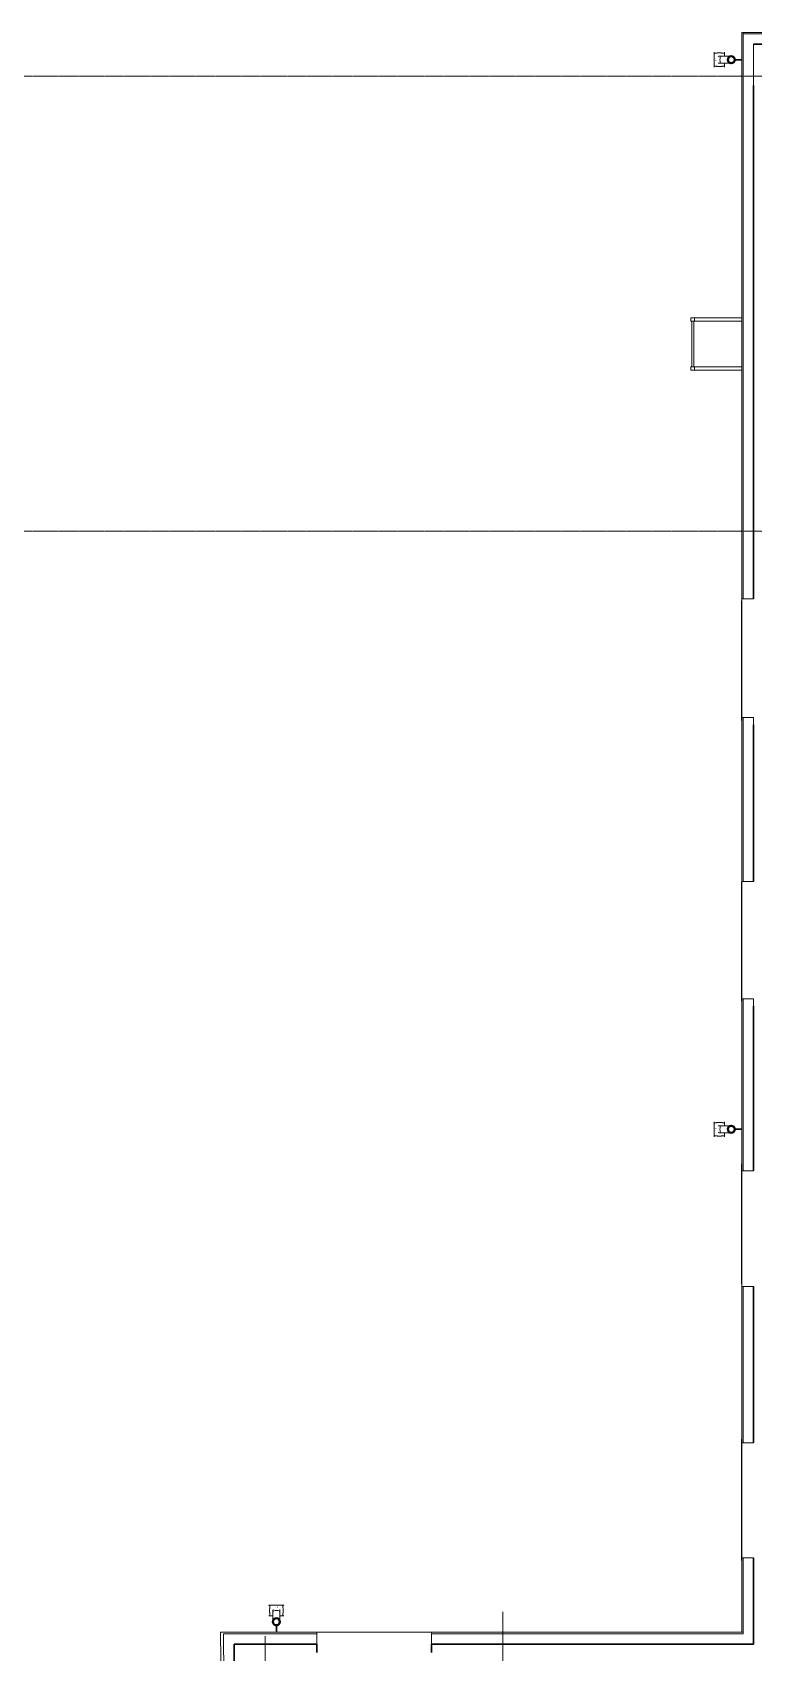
# Model space of a CAD drawing. Header units: millimetres. Extents: x -10474 to 67905, y -3824 to 44223.
# Drawn here: x 35125 to 45432, y 20531 to 43669 of the extents above; entities that cross this region are included whole.
import ezdxf

# ---------------------------------------------------------------- set-up
doc = ezdxf.new("R2010")
doc.units = ezdxf.units.MM
doc.linetypes.add('ADSK_Линия сетки', pattern=[25, 20, -2.5, 0, -2.5])
for name, color, linetype, lineweight in [('Обобщенные модели', 7, 'Continuous', 18), ('Оборудование', 7, 'Continuous', 18), ('Оси', 7, 'Continuous', 9), ('Стены наружные', 7, 'Continuous', 18), ('Стены несущие', 7, 'Continuous', 30), ('Стены отделка', 7, 'Continuous', 30), ('Стены штриховка', 7, 'Continuous', 9)]:
    doc.layers.add(name, color=color, linetype=linetype, lineweight=lineweight)

# ---------------------------------------------------------------- blocks, each defined once
blk = doc.blocks.new('Водосток - Тип 1 _карниз больше 490мм_-5181640-План потолков 2-го этажа')
at = {"layer": 'Обобщенные модели', "lineweight": 9}
h = blk.add_hatch(dxfattribs=at)
h.set_pattern_fill('FP_10', color=256, style=0, pattern_type=2)
h.set_pattern_definition([(45, (-38486.85, -20811.32), (-106.066, 106.066), [])])
h.paths.add_polyline_path([(125, 110), (147, 115), (165, 130), (174, 149), (174, 171), (164, 191), (145, 206), (125, 210), (103, 205), (86, 191), (76, 169), (76, 149), (86, 129), (103, 115), (119, 111)])
at = {"layer": 'Обобщенные модели'}
for p, q in [((19, 395), (25, 395)), ((25, 245), (19, 245)), ((75, 185), (75, 306)), ((75, 264), (75, 306)), ((175, 306), (175, 185)), ((175, 306), (175, 264)), ((225, 395), (231, 395)), ((231, 245), (225, 245)), ((75, 185), (75, 216)), ((75, 174), (75, 183)), ((75, 174), (75, 183)), ((120, 10), (120, 109)), ((130, 109), (130, 10)), ((175, 216), (175, 185)), ((175, 177), (175, 174)), ((175, 177), (175, 174))]:
    blk.add_line(p, q, dxfattribs=at)
at = {"layer": 'Обобщенные модели', "flags": 128}
for points in [[(75, 216), (75, 222), (75, 228), (75, 233), (75, 238), (75, 244), (75, 249), (75, 254), (75, 259), (75, 264), (75, 268), (75, 273), (75, 277), (75, 281), (75, 285), (75, 289), (75, 292), (75, 296), (75, 299), (75, 302), (75, 305), (75, 307), (75, 309), (75, 312), (75, 313), (75, 315), (75, 316), (75, 318), (75, 319), (75, 319), (75, 320), (75, 320), (75, 320)], [(75, 264), (75, 258), (75, 252), (75, 247), (75, 242), (75, 236), (75, 231), (75, 226), (75, 221), (75, 216), (75, 212), (75, 207), (75, 203), (75, 199), (75, 195), (75, 191), (75, 188), (75, 184), (75, 181), (75, 178), (75, 175), (75, 173)], [(175, 320), (175, 320), (175, 320), (175, 319), (175, 318), (175, 317), (175, 316), (175, 314), (175, 312), (175, 310), (175, 308), (175, 306), (175, 303), (175, 300), (175, 297), (175, 294), (175, 290), (175, 287), (175, 283), (175, 279), (175, 275), (175, 270), (175, 266), (175, 261), (175, 256), (175, 251), (175, 246), (175, 241), (175, 235), (175, 230), (175, 224), (175, 219), (175, 216)], [(175, 173), (175, 174), (175, 177), (175, 180), (175, 183), (175, 186), (175, 190), (175, 193), (175, 197), (175, 201), (175, 205), (175, 210), (175, 214), (175, 219), (175, 224), (175, 229), (175, 234), (175, 239), (175, 245), (175, 250), (175, 256), (175, 261), (175, 264)]]:
    blk.add_lwpolyline(points, dxfattribs=at)
at = {"layer": 'Обобщенные модели'}
for centre, radius, start, end in [((125, 320), 50, 174.5444, 183.3856), ((125, 320), 50, 163.3249, 166.6752), ((125, 320), 50, 103.3248, 106.6752), ((125, 320), 50, 73.3248, 76.6752), ((125, 320), 50, 13.3248, 16.6751), ((125, 320), 50, 356.7269, 5.4556), ((125, 160), 52, 90, 270), ((125, 160), 52, 270, 90)]:
    blk.add_arc(centre, radius, start, end, dxfattribs=at)
at = {"layer": 'Обобщенные модели', "lineweight": 40}
for start, end in [(90, 270), (270, 90)]:
    blk.add_arc((125, 160), 50, start, end, dxfattribs=at)
at = {"layer": 'Обобщенные модели'}
for start_param, end_param in [(4.712389, 6.283185), (4.712389, 6.283185), (3.141593, 4.712389), (3.141593, 4.712389)]:
    blk.add_ellipse((125, 306), major_axis=(-50, 0), ratio=0.309017, start_param=start_param, end_param=end_param, dxfattribs=at)
for points, knots in [([(19, 245), (21, 245), (25, 246), (29, 249), (31, 252), (32, 255), (32, 257), (32, 259), (32, 262), (32, 264), (32, 266), (32, 269), (32, 271), (31, 274), (31, 277), (31, 280), (30, 283), (30, 286), (29, 289), (29, 292), (29, 296), (28, 300), (28, 306), (27, 315), (27, 325), (28, 334), (28, 340), (29, 344), (29, 348), (29, 351), (30, 354), (30, 357), (31, 360), (31, 363), (31, 366), (32, 369), (32, 371), (32, 374), (32, 376), (32, 378), (32, 381), (32, 383), (32, 385), (31, 388), (29, 391), (25, 394), (21, 395), (19, 395)], [-1, -1, -1, -1, -0.941176, -0.882353, -0.852941, -0.823529, -0.808824, -0.794118, -0.779412, -0.764706, -0.75, -0.735294, -0.720588, -0.705882, -0.691176, -0.676471, -0.661765, -0.647059, -0.632353, -0.617647, -0.602941, -0.588235, -0.558824, -0.529412, -0.470588, -0.441176, -0.411765, -0.397059, -0.382353, -0.367647, -0.352941, -0.338235, -0.323529, -0.308824, -0.294118, -0.279412, -0.264706, -0.25, -0.235294, -0.220588, -0.205882, -0.191176, -0.176471, -0.147059, -0.117647, -0.058824, 0, 0, 0, 0]), ([(19, 395), (22, 395), (29, 395), (39, 395), (48, 395), (56, 395), (61, 395), (65, 395), (68, 395), (71, 395), (74, 395), (78, 395), (81, 395), (84, 395), (86, 395), (88, 395), (90, 395), (93, 395), (96, 395), (100, 395), (102, 395), (105, 395), (107, 395), (110, 395), (116, 395), (121, 395), (125, 395)], [-1, -1, -1, -1, -0.875, -0.75, -0.625, -0.5625, -0.5, -0.46875, -0.4375, -0.40625, -0.375, -0.34375, -0.3125, -0.28125, -0.265625, -0.25, -0.234375, -0.21875, -0.1875, -0.15625, -0.140625, -0.125, -0.109375, -0.09375, -0.0625, 0, 0, 0, 0]), ([(74, 245), (73, 245), (71, 245), (68, 245), (65, 245), (61, 245), (56, 245), (48, 245), (39, 245), (29, 245), (22, 245), (19, 245)], [-0.625, -0.625, -0.625, -0.625, -0.59375, -0.5625, -0.53125, -0.5, -0.4375, -0.375, -0.25, -0.125, 0, 0, 0, 0]), ([(125, 395), (129, 395), (134, 395), (140, 395), (143, 395), (145, 395), (148, 395), (150, 395), (154, 395), (157, 395), (160, 395), (162, 395), (164, 395), (166, 395), (169, 395), (172, 395), (176, 395), (179, 395), (182, 395), (185, 395), (189, 395), (194, 395), (202, 395), (211, 395), (221, 395), (228, 395), (231, 395)], [-1, -1, -1, -1, -0.9375, -0.90625, -0.890625, -0.875, -0.859375, -0.84375, -0.8125, -0.78125, -0.765625, -0.75, -0.734375, -0.71875, -0.6875, -0.65625, -0.625, -0.59375, -0.5625, -0.53125, -0.5, -0.4375, -0.375, -0.25, -0.125, 0, 0, 0, 0]), ([(231, 245), (228, 245), (221, 245), (211, 245), (202, 245), (194, 245), (189, 245), (185, 245), (182, 245), (179, 245), (177, 245), (176, 245)], [-1, -1, -1, -1, -0.875, -0.75, -0.625, -0.5625, -0.5, -0.46875, -0.4375, -0.40625, -0.375, -0.375, -0.375, -0.375]), ([(231, 395), (229, 395), (225, 394), (221, 391), (219, 388), (218, 385), (218, 383), (218, 381), (218, 378), (218, 376), (218, 374), (218, 371), (218, 369), (219, 366), (219, 363), (219, 360), (220, 357), (220, 354), (221, 351), (221, 348), (221, 344), (222, 340), (222, 334), (223, 325), (223, 315), (222, 306), (222, 300), (221, 296), (221, 292), (221, 289), (220, 286), (220, 283), (219, 280), (219, 277), (219, 274), (218, 271), (218, 269), (218, 266), (218, 264), (218, 262), (218, 259), (218, 257), (218, 255), (219, 252), (221, 249), (225, 246), (229, 245), (231, 245)], [-1, -1, -1, -1, -0.941176, -0.882353, -0.852941, -0.823529, -0.808824, -0.794118, -0.779412, -0.764706, -0.75, -0.735294, -0.720588, -0.705882, -0.691176, -0.676471, -0.661765, -0.647059, -0.632353, -0.617647, -0.602941, -0.588235, -0.558824, -0.529412, -0.470588, -0.441176, -0.411765, -0.397059, -0.382353, -0.367647, -0.352941, -0.338235, -0.323529, -0.308824, -0.294118, -0.279412, -0.264706, -0.25, -0.235294, -0.220588, -0.205882, -0.191176, -0.176471, -0.147059, -0.117647, -0.058824, 0, 0, 0, 0])]:
    blk.add_open_spline(points, degree=3, knots=knots, dxfattribs=at)
blk = doc.blocks.new('Водосток - Тип 1 _карниз больше 490мм_-5178064-План потолков 2-го этажа')
at = {"layer": 'Обобщенные модели'}
for p, q in [((19, 405), (25, 405)), ((25, 255), (19, 255)), ((75, 184), (75, 306)), ((75, 264), (75, 306)), ((175, 306), (175, 184)), ((175, 306), (175, 264)), ((225, 405), (231, 405)), ((231, 255), (225, 255)), ((75, 184), (75, 226)), ((120, 10), (120, 109)), ((130, 109), (130, 10)), ((175, 226), (175, 184))]:
    blk.add_line(p, q, dxfattribs=at)
at = {"layer": 'Обобщенные модели', "flags": 128}
for points in [[(75, 226), (75, 232), (75, 238), (75, 243), (75, 248), (75, 254), (75, 259), (75, 264), (75, 269), (75, 274), (75, 278), (75, 283), (75, 287), (75, 291), (75, 295), (75, 299), (75, 302), (75, 306), (75, 309), (75, 312), (75, 315), (75, 317), (75, 319), (75, 322), (75, 323), (75, 325), (75, 326), (75, 328), (75, 329), (75, 329), (75, 330), (75, 330), (75, 330)], [(75, 264), (75, 258), (75, 252), (75, 247), (75, 242), (75, 236), (75, 231), (75, 226), (75, 221), (75, 216), (75, 212), (75, 207), (75, 203), (75, 199), (75, 195), (75, 191), (75, 188), (75, 184), (75, 181), (75, 178), (75, 175), (75, 173)], [(175, 330), (175, 330), (175, 330), (175, 329), (175, 328), (175, 327), (175, 326), (175, 324), (175, 322), (175, 320), (175, 318), (175, 316), (175, 313), (175, 310), (175, 307), (175, 304), (175, 300), (175, 297), (175, 293), (175, 289), (175, 285), (175, 280), (175, 276), (175, 271), (175, 266), (175, 261), (175, 256), (175, 251), (175, 245), (175, 240), (175, 234), (175, 229), (175, 226)], [(175, 173), (175, 174), (175, 177), (175, 180), (175, 183), (175, 186), (175, 190), (175, 193), (175, 197), (175, 201), (175, 205), (175, 210), (175, 214), (175, 219), (175, 224), (175, 229), (175, 234), (175, 239), (175, 245), (175, 250), (175, 256), (175, 261), (175, 264)]]:
    blk.add_lwpolyline(points, dxfattribs=at)
at = {"layer": 'Обобщенные модели'}
for centre, radius, start, end in [((125, 330), 50, 174.5444, 183.3856), ((125, 330), 50, 163.3249, 166.4893), ((125, 330), 50, 103.3248, 106.6752), ((125, 330), 50, 73.3248, 76.6752), ((125, 330), 50, 13.3248, 16.6751), ((125, 330), 50, 356.7269, 5.4556), ((125, 160), 52, 90, 270), ((125, 160), 52, 270, 90)]:
    blk.add_arc(centre, radius, start, end, dxfattribs=at)
at = {"layer": 'Обобщенные модели', "lineweight": 40}
for start, end in [(90, 270), (270, 90)]:
    blk.add_arc((125, 160), 50, start, end, dxfattribs=at)
at = {"layer": 'Обобщенные модели'}
for start_param, end_param in [(4.712389, 6.283185), (4.712389, 6.283185), (3.141593, 4.712389), (3.141593, 4.712389)]:
    blk.add_ellipse((125, 306), major_axis=(-50, 0), ratio=0.309017, start_param=start_param, end_param=end_param, dxfattribs=at)
for points, knots in [([(19, 255), (21, 255), (25, 256), (29, 259), (31, 262), (32, 265), (32, 267), (32, 269), (32, 272), (32, 274), (32, 276), (32, 279), (32, 281), (31, 284), (31, 287), (31, 290), (30, 293), (30, 296), (29, 299), (29, 302), (29, 306), (28, 310), (28, 316), (27, 325), (27, 335), (28, 344), (28, 350), (29, 354), (29, 358), (29, 361), (30, 364), (30, 367), (31, 370), (31, 373), (31, 376), (32, 379), (32, 381), (32, 384), (32, 386), (32, 388), (32, 391), (32, 393), (32, 395), (31, 398), (29, 401), (25, 404), (21, 405), (19, 405)], [-1, -1, -1, -1, -0.941176, -0.882353, -0.852941, -0.823529, -0.808824, -0.794118, -0.779412, -0.764706, -0.75, -0.735294, -0.720588, -0.705882, -0.691176, -0.676471, -0.661765, -0.647059, -0.632353, -0.617647, -0.602941, -0.588235, -0.558824, -0.529412, -0.470588, -0.441176, -0.411765, -0.397059, -0.382353, -0.367647, -0.352941, -0.338235, -0.323529, -0.308824, -0.294118, -0.279412, -0.264706, -0.25, -0.235294, -0.220588, -0.205882, -0.191176, -0.176471, -0.147059, -0.117647, -0.058824, 0, 0, 0, 0]), ([(19, 405), (22, 405), (29, 405), (39, 405), (48, 405), (56, 405), (61, 405), (65, 405), (68, 405), (71, 405), (74, 405), (78, 405), (81, 405), (84, 405), (86, 405), (88, 405), (90, 405), (93, 405), (96, 405), (100, 405), (102, 405), (105, 405), (107, 405), (110, 405), (116, 405), (121, 405), (125, 405)], [-1, -1, -1, -1, -0.875, -0.75, -0.625, -0.5625, -0.5, -0.46875, -0.4375, -0.40625, -0.375, -0.34375, -0.3125, -0.28125, -0.265625, -0.25, -0.234375, -0.21875, -0.1875, -0.15625, -0.140625, -0.125, -0.109375, -0.09375, -0.0625, 0, 0, 0, 0]), ([(74, 255), (73, 255), (71, 255), (68, 255), (65, 255), (61, 255), (56, 255), (48, 255), (39, 255), (29, 255), (22, 255), (19, 255)], [-0.625, -0.625, -0.625, -0.625, -0.59375, -0.5625, -0.53125, -0.5, -0.4375, -0.375, -0.25, -0.125, 0, 0, 0, 0]), ([(125, 405), (129, 405), (134, 405), (140, 405), (143, 405), (145, 405), (148, 405), (150, 405), (154, 405), (157, 405), (160, 405), (162, 405), (164, 405), (166, 405), (169, 405), (172, 405), (176, 405), (179, 405), (182, 405), (185, 405), (189, 405), (194, 405), (202, 405), (211, 405), (221, 405), (228, 405), (231, 405)], [-1, -1, -1, -1, -0.9375, -0.90625, -0.890625, -0.875, -0.859375, -0.84375, -0.8125, -0.78125, -0.765625, -0.75, -0.734375, -0.71875, -0.6875, -0.65625, -0.625, -0.59375, -0.5625, -0.53125, -0.5, -0.4375, -0.375, -0.25, -0.125, 0, 0, 0, 0]), ([(231, 255), (228, 255), (221, 255), (211, 255), (202, 255), (194, 255), (189, 255), (185, 255), (182, 255), (179, 255), (177, 255), (176, 255)], [-1, -1, -1, -1, -0.875, -0.75, -0.625, -0.5625, -0.5, -0.46875, -0.4375, -0.40625, -0.375, -0.375, -0.375, -0.375]), ([(231, 405), (229, 405), (225, 404), (221, 401), (219, 398), (218, 395), (218, 393), (218, 391), (218, 388), (218, 386), (218, 384), (218, 381), (218, 379), (219, 376), (219, 373), (219, 370), (220, 367), (220, 364), (221, 361), (221, 358), (221, 354), (222, 350), (222, 344), (223, 335), (223, 325), (222, 316), (222, 310), (221, 306), (221, 302), (221, 299), (220, 296), (220, 293), (219, 290), (219, 287), (219, 284), (218, 281), (218, 279), (218, 276), (218, 274), (218, 272), (218, 269), (218, 267), (218, 265), (219, 262), (221, 259), (225, 256), (229, 255), (231, 255)], [-1, -1, -1, -1, -0.941176, -0.882353, -0.852941, -0.823529, -0.808824, -0.794118, -0.779412, -0.764706, -0.75, -0.735294, -0.720588, -0.705882, -0.691176, -0.676471, -0.661765, -0.647059, -0.632353, -0.617647, -0.602941, -0.588235, -0.558824, -0.529412, -0.470588, -0.441176, -0.411765, -0.397059, -0.382353, -0.367647, -0.352941, -0.338235, -0.323529, -0.308824, -0.294118, -0.279412, -0.264706, -0.25, -0.235294, -0.220588, -0.205882, -0.191176, -0.176471, -0.147059, -0.117647, -0.058824, 0, 0, 0, 0])]:
    blk.add_open_spline(points, degree=3, knots=knots, dxfattribs=at)
blk = doc.blocks.new('Водосток - Тип 1 _карниз больше 490мм_-5178134-План потолков 2-го этажа')
at = {"layer": 'Обобщенные модели'}
for p, q in [((19, 405), (25, 405)), ((25, 255), (19, 255)), ((75, 184), (75, 306)), ((75, 264), (75, 306)), ((175, 306), (175, 184)), ((175, 306), (175, 264)), ((225, 405), (231, 405)), ((231, 255), (225, 255)), ((75, 184), (75, 226)), ((120, 10), (120, 109)), ((130, 109), (130, 10)), ((175, 226), (175, 184))]:
    blk.add_line(p, q, dxfattribs=at)
at = {"layer": 'Обобщенные модели', "flags": 128}
for points in [[(75, 226), (75, 232), (75, 238), (75, 243), (75, 248), (75, 254), (75, 259), (75, 264), (75, 269), (75, 274), (75, 278), (75, 283), (75, 287), (75, 291), (75, 295), (75, 299), (75, 302), (75, 306), (75, 309), (75, 312), (75, 315), (75, 317), (75, 319), (75, 322), (75, 323), (75, 325), (75, 326), (75, 328), (75, 329), (75, 329), (75, 330), (75, 330), (75, 330)], [(75, 264), (75, 258), (75, 252), (75, 247), (75, 242), (75, 236), (75, 231), (75, 226), (75, 221), (75, 216), (75, 212), (75, 207), (75, 203), (75, 199), (75, 195), (75, 191), (75, 188), (75, 184), (75, 181), (75, 178), (75, 175), (75, 173)], [(175, 330), (175, 330), (175, 330), (175, 329), (175, 328), (175, 327), (175, 326), (175, 324), (175, 322), (175, 320), (175, 318), (175, 316), (175, 313), (175, 310), (175, 307), (175, 304), (175, 300), (175, 297), (175, 293), (175, 289), (175, 285), (175, 280), (175, 276), (175, 271), (175, 266), (175, 261), (175, 256), (175, 251), (175, 245), (175, 240), (175, 234), (175, 229), (175, 226)], [(175, 173), (175, 174), (175, 177), (175, 180), (175, 183), (175, 186), (175, 190), (175, 193), (175, 197), (175, 201), (175, 205), (175, 210), (175, 214), (175, 219), (175, 224), (175, 229), (175, 234), (175, 239), (175, 245), (175, 250), (175, 256), (175, 261), (175, 264)]]:
    blk.add_lwpolyline(points, dxfattribs=at)
at = {"layer": 'Обобщенные модели'}
for centre, radius, start, end in [((125, 330), 50, 174.5444, 183.3856), ((125, 330), 50, 163.3249, 166.6752), ((125, 330), 50, 103.3248, 106.6752), ((125, 330), 50, 73.3248, 76.6752), ((125, 330), 50, 13.3248, 16.6751), ((125, 330), 50, 356.7269, 5.4556), ((125, 160), 52, 90, 270), ((125, 160), 52, 270, 90)]:
    blk.add_arc(centre, radius, start, end, dxfattribs=at)
at = {"layer": 'Обобщенные модели', "lineweight": 40}
for start, end in [(90, 270), (270, 90)]:
    blk.add_arc((125, 160), 50, start, end, dxfattribs=at)
at = {"layer": 'Обобщенные модели'}
for start_param, end_param in [(4.712389, 6.283185), (4.712389, 6.283185), (3.141593, 4.712389), (3.141593, 4.712389)]:
    blk.add_ellipse((125, 306), major_axis=(-50, 0), ratio=0.309017, start_param=start_param, end_param=end_param, dxfattribs=at)
for points, knots in [([(19, 255), (21, 255), (25, 256), (29, 259), (31, 262), (32, 265), (32, 267), (32, 269), (32, 272), (32, 274), (32, 276), (32, 279), (32, 281), (31, 284), (31, 287), (31, 290), (30, 293), (30, 296), (29, 299), (29, 302), (29, 306), (28, 310), (28, 316), (27, 325), (27, 335), (28, 344), (28, 350), (29, 354), (29, 358), (29, 361), (30, 364), (30, 367), (31, 370), (31, 373), (31, 376), (32, 379), (32, 381), (32, 384), (32, 386), (32, 388), (32, 391), (32, 393), (32, 395), (31, 398), (29, 401), (25, 404), (21, 405), (19, 405)], [-1, -1, -1, -1, -0.941176, -0.882353, -0.852941, -0.823529, -0.808824, -0.794118, -0.779412, -0.764706, -0.75, -0.735294, -0.720588, -0.705882, -0.691176, -0.676471, -0.661765, -0.647059, -0.632353, -0.617647, -0.602941, -0.588235, -0.558824, -0.529412, -0.470588, -0.441176, -0.411765, -0.397059, -0.382353, -0.367647, -0.352941, -0.338235, -0.323529, -0.308824, -0.294118, -0.279412, -0.264706, -0.25, -0.235294, -0.220588, -0.205882, -0.191176, -0.176471, -0.147059, -0.117647, -0.058824, 0, 0, 0, 0]), ([(19, 405), (22, 405), (29, 405), (39, 405), (48, 405), (56, 405), (61, 405), (65, 405), (68, 405), (71, 405), (74, 405), (78, 405), (81, 405), (84, 405), (86, 405), (88, 405), (90, 405), (93, 405), (96, 405), (100, 405), (102, 405), (105, 405), (107, 405), (110, 405), (116, 405), (121, 405), (125, 405)], [-1, -1, -1, -1, -0.875, -0.75, -0.625, -0.5625, -0.5, -0.46875, -0.4375, -0.40625, -0.375, -0.34375, -0.3125, -0.28125, -0.265625, -0.25, -0.234375, -0.21875, -0.1875, -0.15625, -0.140625, -0.125, -0.109375, -0.09375, -0.0625, 0, 0, 0, 0]), ([(74, 255), (73, 255), (71, 255), (68, 255), (65, 255), (61, 255), (56, 255), (48, 255), (39, 255), (29, 255), (22, 255), (19, 255)], [-0.625, -0.625, -0.625, -0.625, -0.59375, -0.5625, -0.53125, -0.5, -0.4375, -0.375, -0.25, -0.125, 0, 0, 0, 0]), ([(125, 405), (129, 405), (134, 405), (140, 405), (143, 405), (145, 405), (148, 405), (150, 405), (154, 405), (157, 405), (160, 405), (162, 405), (164, 405), (166, 405), (169, 405), (172, 405), (176, 405), (179, 405), (182, 405), (185, 405), (189, 405), (194, 405), (202, 405), (211, 405), (221, 405), (228, 405), (231, 405)], [-1, -1, -1, -1, -0.9375, -0.90625, -0.890625, -0.875, -0.859375, -0.84375, -0.8125, -0.78125, -0.765625, -0.75, -0.734375, -0.71875, -0.6875, -0.65625, -0.625, -0.59375, -0.5625, -0.53125, -0.5, -0.4375, -0.375, -0.25, -0.125, 0, 0, 0, 0]), ([(231, 255), (228, 255), (221, 255), (211, 255), (202, 255), (194, 255), (189, 255), (185, 255), (182, 255), (179, 255), (177, 255), (176, 255)], [-1, -1, -1, -1, -0.875, -0.75, -0.625, -0.5625, -0.5, -0.46875, -0.4375, -0.40625, -0.375, -0.375, -0.375, -0.375]), ([(231, 405), (229, 405), (225, 404), (221, 401), (219, 398), (218, 395), (218, 393), (218, 391), (218, 388), (218, 386), (218, 384), (218, 381), (218, 379), (219, 376), (219, 373), (219, 370), (220, 367), (220, 364), (221, 361), (221, 358), (221, 354), (222, 350), (222, 344), (223, 335), (223, 325), (222, 316), (222, 310), (221, 306), (221, 302), (221, 299), (220, 296), (220, 293), (219, 290), (219, 287), (219, 284), (218, 281), (218, 279), (218, 276), (218, 274), (218, 272), (218, 269), (218, 267), (218, 265), (219, 262), (221, 259), (225, 256), (229, 255), (231, 255)], [-1, -1, -1, -1, -0.941176, -0.882353, -0.852941, -0.823529, -0.808824, -0.794118, -0.779412, -0.764706, -0.75, -0.735294, -0.720588, -0.705882, -0.691176, -0.676471, -0.661765, -0.647059, -0.632353, -0.617647, -0.602941, -0.588235, -0.558824, -0.529412, -0.470588, -0.441176, -0.411765, -0.397059, -0.382353, -0.367647, -0.352941, -0.338235, -0.323529, -0.308824, -0.294118, -0.279412, -0.264706, -0.25, -0.235294, -0.220588, -0.205882, -0.191176, -0.176471, -0.147059, -0.117647, -0.058824, 0, 0, 0, 0])]:
    blk.add_open_spline(points, degree=3, knots=knots, dxfattribs=at)
blk = doc.blocks.new('Труба квадратная - Опорные ноги-1728150-План потолков 2-го этажа')
at = {"layer": 'Оборудование'}
for p, q in [((0, 25), (675, 25)), ((0, -25), (675, -25))]:
    blk.add_line(p, q, dxfattribs=at)
blk = doc.blocks.new('Труба квадратная - Ступень-1728149-План потолков 2-го этажа')
at = {"layer": 'Оборудование'}
for p, q in [((25, 15), (675, 15)), ((25, -15), (675, -15))]:
    blk.add_line(p, q, dxfattribs=at)
blk = doc.blocks.new('Поручень - Поручень-1948896-План потолков 2-го этажа')
at = {"layer": 'Оборудование'}
for p, q in [((-25, 25), (-25, -25)), ((-25, 25), (25, 25)), ((25, -25), (25, 25)), ((25, -25), (-25, -25))]:
    blk.add_line(p, q, dxfattribs=at)

msp = doc.modelspace()

# ---------------------------------------------------------------- linework, layer by layer
at = {"layer": 'Оси', "linetype": 'ADSK_Линия сетки'}
for p, q in [((-9674.401, 43045), (56004.853, 43045)), ((-9674.401, 36545), (56004.853, 36545)), ((41849.565, -3024.361), (41849.565, 21114.536)), ((38449.565, -3024.361), (38449.565, 20770.35))]:
    msp.add_line(p, q, dxfattribs=at)
at = {"layer": 'Стены наружные'}
for p, q in [((45260.854, 35548.953), (45260.854, 33843.953)), ((45260.854, 35548.953), (45261.854, 35548.953)), ((45260.854, 35548.847), (45261.854, 35548.847)), ((45261.854, 35581.835), (45261.854, 33886.835)), ((45261.854, 33886.835), (45261.854, 35548.953)), ((45261.854, 33843.953), (45260.854, 33843.953)), ((45260.854, 29833.953), (45260.854, 31533.953)), ((45261.854, 31533.953), (45260.854, 31533.953)), ((45261.854, 31531.12), (45260.854, 31531.12)), ((45261.854, 31542.302), (45261.854, 29867.302)), ((45261.854, 29867.302), (45261.854, 31531.12)), ((45260.854, 29833.953), (45261.854, 29833.953)), ((45260.854, 25798.189), (45260.854, 27508.949)), ((45260.854, 27508.949), (45261.854, 27508.949)), ((45261.854, 27508.221), (45260.854, 27508.221)), ((45261.854, 27413.541), (45261.854, 25758.541)), ((45261.854, 25799.944), (45261.854, 27413.541)), ((45261.854, 25799.944), (45260.854, 25799.944)), ((45260.854, 25798.189), (45261.854, 25798.189)), ((45260.854, 23577.149), (45260.854, 21847.149)), ((45261.854, 23577.149), (45260.854, 23577.149)), ((45261.854, 23576.631), (45260.854, 23576.631)), ((45261.854, 23528.541), (45261.854, 21883.541)), ((45261.854, 21883.541), (45261.854, 23528.541)), ((45260.854, 21847.543), (45261.854, 21847.543)), ((45260.854, 21847.149), (45261.854, 21847.149)), ((40828.222, 20821.318), (39188.222, 20821.318))]:
    msp.add_line(p, q, dxfattribs=at)
at = {"layer": 'Стены несущие'}
for p, q in [((46681.357, 43498.805), (45431.854, 43498.805)), ((45431.854, 42908.805), (45431.854, 35581.835)), ((45431.854, 33779.546), (45431.854, 31542.302)), ((45431.854, 29764.544), (45431.854, 27414.541)), ((45431.854, 25758.541), (45431.854, 23529.541)), ((45431.854, 20651.318), (45431.854, 21883.541)), ((45431.854, 21883.541), (45431.854, 20651.318)), ((38079.878, 14400.614), (38006.24, 20651.318)), ((39188.222, 20651.318), (38006.24, 20651.318)), ((39188.222, 20651.318), (39188.222, 20531.318)), ((45431.854, 20651.318), (40828.222, 20651.318)), ((40828.222, 20531.318), (40828.222, 20651.318))]:
    msp.add_line(p, q, dxfattribs=at)
at = {"layer": 'Стены отделка', "lineweight": 9}
for p, q in [((45261.854, 35581.835), (45261.854, 43668.805)), ((45261.854, 43668.805), (46681.357, 43668.805)), ((45281.854, 43648.805), (45431.854, 43648.805)), ((45431.854, 43498.805), (45431.854, 42908.805)), ((45281.854, 35581.835), (45261.854, 35581.835)), ((45431.854, 35581.835), (45281.854, 35581.835)), ((45261.854, 31542.302), (45261.854, 33886.835)), ((45261.854, 33886.835), (45281.854, 33886.835)), ((45281.854, 33779.546), (45281.854, 33886.835)), ((45281.854, 33886.835), (45431.854, 33886.835)), ((45431.854, 33886.835), (45431.854, 33779.546)), ((45281.854, 31542.302), (45261.854, 31542.302)), ((45431.854, 31542.302), (45281.854, 31542.302)), ((45261.854, 27413.541), (45261.854, 29867.302)), ((45261.854, 29867.302), (45281.854, 29867.302)), ((45281.854, 29764.544), (45281.854, 29867.302)), ((45281.854, 29867.302), (45431.854, 29867.302)), ((45431.854, 29867.302), (45431.854, 29764.544)), ((45281.854, 27413.541), (45261.854, 27413.541)), ((45281.854, 27413.541), (45281.854, 27414.541)), ((45431.854, 27413.541), (45281.854, 27413.541)), ((45431.854, 27414.541), (45431.854, 27413.541)), ((45261.854, 23528.541), (45261.854, 25758.541)), ((45261.854, 25758.541), (45281.854, 25758.541)), ((45281.854, 25758.541), (45431.854, 25758.541)), ((45281.854, 23528.541), (45261.854, 23528.541)), ((45281.854, 23528.541), (45281.854, 23529.541)), ((45431.854, 23528.541), (45281.854, 23528.541)), ((45431.854, 23529.541), (45431.854, 23528.541)), ((45261.854, 20821.318), (45261.854, 21883.541)), ((45261.854, 21883.541), (45281.854, 21883.541)), ((45281.854, 21883.541), (45431.854, 21883.541)), ((37814.224, 20821.318), (39188.222, 20821.318)), ((37889.891, 14398.375), (37814.224, 20821.318)), ((37854.462, 20801.318), (37856.229, 20651.318)), ((39188.222, 20821.318), (39188.222, 20651.318)), ((40828.222, 20821.318), (45281.854, 20821.318)), ((40828.222, 20651.318), (40828.222, 20821.318)), ((40828.222, 20801.318), (40829.222, 20801.318)), ((45281.854, 20821.318), (45281.854, 20801.318)), ((45281.854, 20801.318), (45281.854, 20821.318))]:
    msp.add_line(p, q, dxfattribs=at)
at = {"layer": 'Стены штриховка'}
for p, q in [((45281.854, 43668.805), (45281.854, 35581.835)), ((45281.854, 35581.835), (45281.854, 43648.805)), ((46681.357, 43648.805), (45431.854, 43648.805)), ((45281.854, 33886.835), (45281.854, 31542.302)), ((45281.854, 31542.302), (45281.854, 33779.546)), ((45281.854, 29867.302), (45281.854, 27413.541)), ((45281.854, 27414.541), (45281.854, 29764.544)), ((45281.854, 25758.541), (45281.854, 23528.541)), ((45281.854, 23529.541), (45281.854, 25758.541)), ((45281.854, 21883.541), (45281.854, 20821.318)), ((45281.854, 20821.318), (45281.854, 21883.541)), ((39188.222, 20801.318), (37854.462, 20801.318)), ((37929.877, 14399.846), (37856.229, 20651.318)), ((45281.854, 20801.318), (40829.222, 20801.318))]:
    msp.add_line(p, q, dxfattribs=at)

# ---------------------------------------------------------------- block references
at = {"layer": 'Обобщенные модели', "rotation": 90.00000000000031}
for name, p in [('Водосток - Тип 1 _карниз больше 490мм_-5178064-План потолков 2-го этажа', (45271.854, 43153.859)), ('Водосток - Тип 1 _карниз больше 490мм_-5178134-План потолков 2-го этажа', (45271.854, 27879.662))]:
    msp.add_blockref(name, p, dxfattribs=at)
at = {"layer": 'Обобщенные модели'}
msp.add_blockref('Водосток - Тип 1 _карниз больше 490мм_-5181640-План потолков 2-го этажа', (38486.854, 20811.318), dxfattribs=at)
at = {"layer": 'Оборудование'}
for name, p, rotation in [('Поручень - Поручень-1948896-План потолков 2-го этажа', (44561.854, 39570), 90.00000000000031), ('Труба квадратная - Опорные ноги-1728150-План потолков 2-го этажа', (45261.854, 39570), 180), ('Труба квадратная - Ступень-1728149-План потолков 2-го этажа', (44561.854, 38870), 90.00000000000031), ('Поручень - Поручень-1948896-План потолков 2-го этажа', (44561.854, 38870), 90.00000000000031), ('Труба квадратная - Опорные ноги-1728150-План потолков 2-го этажа', (45261.854, 38870), 180)]:
    msp.add_blockref(name, p, dxfattribs=dict(at, rotation=rotation))

doc.saveas('drawing.dxf')
